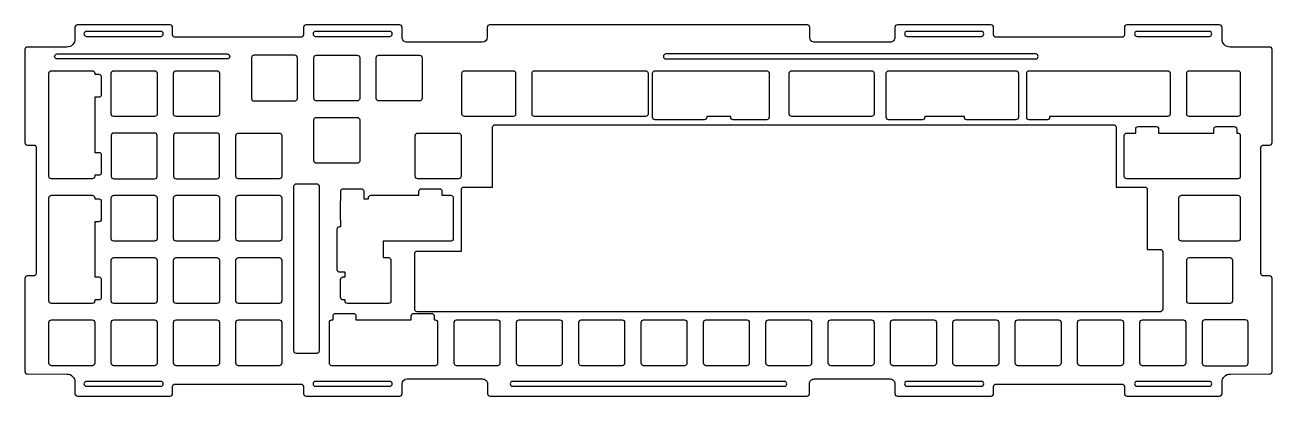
# Model space of a CAD drawing. Header units: millimetres. Extents: x -376 to 5, y -7 to 107.
import ezdxf

# ---------------------------------------------------------------- set-up
doc = ezdxf.new("R2010")
doc.units = ezdxf.units.MM
doc.layers.get('0').update_dxf_attribs({"linetype": 'CONTINUOUS'})

msp = doc.modelspace()

# ---------------------------------------------------------------- linework, layer by layer
for points in [[(-110.45, -3.01), (-110.45, -6.01, 0.414214), (-109.7, -6.76), (-81.06, -6.76, 0.414214), (-80.31, -6.01), (-80.31, -3.85, -0.414214), (-79.56, -3.1), (-41.06, -3.1, -0.414214), (-40.31, -3.85), (-40.31, -6.01, 0.414214), (-39.56, -6.76), (-11.24, -6.76, 0.414214), (-10.49, -6.01), (-10.49, -2.51, -0.414213), (-7.99, -0.01), (4.05, 0.03, 0.414213), (4.8, 0.78), (4.8, 29.22, 0.414214), (4.05, 29.97), (2.15, 29.97, -0.414214), (1.4, 30.72), (1.4, 69.26, -0.414214), (2.15, 70.01), (4.05, 70.01, 0.414214), (4.8, 70.76), (4.8, 99.21, 0.414214), (4.05, 99.96), (-7.99, 99.96, -0.414214), (-10.49, 102.46), (-10.49, 105.99, 0.414214), (-11.24, 106.74), (-39.56, 106.74, 0.414214), (-40.31, 105.99), (-40.31, 103.71, -0.414213), (-41.06, 102.96), (-79.56, 102.96, -0.414214), (-80.31, 103.71), (-80.31, 105.99, 0.414214), (-81.06, 106.74), (-109.7, 106.74, 0.414214), (-110.45, 105.99), (-110.45, 102.96, -0.414214), (-111.95, 101.46), (-134.95, 101.46, -0.414214), (-136.45, 102.96), (-136.45, 105.99, 0.414214), (-137.2, 106.74), (-234.28, 106.74, 0.414214), (-235.03, 105.99), (-235.03, 102.96, -0.414213), (-236.53, 101.46), (-259.52, 101.46, -0.414214), (-261.02, 102.96), (-261.02, 105.99, 0.414214), (-261.77, 106.74), (-290.41, 106.74, 0.414214), (-291.16, 105.99), (-291.16, 103.71, -0.414213), (-291.91, 102.96), (-330.41, 102.96, -0.414214), (-331.16, 103.71), (-331.16, 105.99, 0.414214), (-331.91, 106.74), (-360.23, 106.74, 0.414214), (-360.98, 105.99), (-360.98, 102.46, -0.414213), (-363.48, 99.96), (-375.53, 99.96, 0.414213), (-376.28, 99.21), (-376.28, 70.76, 0.414214), (-375.53, 70.01), (-373.52, 70.01, -0.414214), (-372.87, 69.36), (-372.87, 30.72, -0.414213), (-373.62, 29.97), (-375.53, 29.97, 0.414214), (-376.28, 29.22), (-376.28, 0.78, 0.414214), (-375.53, 0.03), (-363.48, -0.01, -0.414213), (-360.98, -2.51), (-360.98, -6.01, 0.414213), (-360.23, -6.76), (-331.91, -6.76, 0.414214), (-331.16, -6.01), (-331.16, -3.85, -0.414214), (-330.41, -3.1), (-291.91, -3.1, -0.414214), (-291.16, -3.85), (-291.16, -6.01, 0.414214), (-290.41, -6.76), (-261.77, -6.76, 0.414214), (-261.02, -6.01), (-261.02, -3.01, -0.414213), (-259.52, -1.51), (-236.43, -1.51, -0.414214), (-234.93, -3.01), (-234.93, -6.01, 0.414214), (-234.18, -6.76), (-137.3, -6.76, 0.414214), (-136.55, -6.01), (-136.55, -3.01, -0.414214), (-135.05, -1.51), (-111.95, -1.51, -0.414214)], [(-357.49, 104.74, 1), (-357.49, 103.24), (-334.78, 103.24, 1), (-334.78, 104.74)], [(-287.49, 104.74, 1), (-287.49, 103.24), (-264.78, 103.24, 1), (-264.78, 104.74)], [(-106.74, 104.74, 1), (-106.74, 103.24), (-84.03, 103.24, 1), (-84.03, 104.74)], [(-36.45, 104.74, 1), (-36.45, 103.24), (-14.36, 103.24, 1), (-14.36, 104.74)], [(-366.45, 97.86), (-314.45, 97.86, -1), (-314.45, 96.36), (-366.45, 96.36, -1)], [(-293.79, 83.49, 0.414214), (-293.04, 84.24), (-293.04, 96.74, 0.414214), (-293.79, 97.49), (-306.29, 97.49, 0.414214), (-307.04, 96.74), (-307.04, 84.24, 0.414214), (-306.29, 83.49)], [(-274.74, 83.49), (-287.24, 83.49, -0.414214), (-287.99, 84.24), (-287.99, 96.74, -0.414214), (-287.24, 97.49), (-274.74, 97.49, -0.414214), (-273.99, 96.74), (-273.99, 84.24, -0.414214)], [(-255.69, 83.49), (-268.19, 83.49, -0.414214), (-268.94, 84.24), (-268.94, 96.74, -0.414214), (-268.19, 97.49), (-255.69, 97.49, -0.414214), (-254.94, 96.74), (-254.94, 84.24, -0.414214)], [(-67.45, 96.36, 1), (-67.45, 97.86), (-180.45, 97.86, 1), (-180.45, 96.36)], [(-368.95, 60.43), (-368.95, 91.98, -0.414214), (-368.2, 92.73), (-355.7, 92.73, -0.414214), (-354.95, 91.98), (-354.95, 91.64), (-353.7, 91.64, -0.414214), (-352.95, 90.89), (-352.95, 85.39, -0.414214), (-353.7, 84.64), (-354.95, 84.64), (-354.95, 67.76), (-353.7, 67.76, -0.414214), (-352.95, 67.01), (-352.95, 61.51, -0.414214), (-353.7, 60.76), (-354.95, 60.76), (-354.95, 60.43, -0.414214), (-355.7, 59.68), (-368.2, 59.68, -0.414214)], [(-336.65, 78.73), (-349.15, 78.73, -0.414214), (-349.9, 79.48), (-349.9, 91.98, -0.414214), (-349.15, 92.73), (-336.65, 92.73, -0.414214), (-335.9, 91.98), (-335.9, 79.48, -0.414214)], [(-317.6, 78.73), (-330.1, 78.73, -0.414214), (-330.85, 79.48), (-330.85, 91.98, -0.414214), (-330.1, 92.73), (-317.6, 92.73, -0.414214), (-316.85, 91.98), (-316.85, 79.48, -0.414214)], [(-227.11, 78.73), (-241.99, 78.73, -0.414214), (-242.74, 79.48), (-242.74, 91.98, -0.414214), (-241.99, 92.73), (-227.11, 92.73, -0.414214), (-226.36, 91.98), (-226.36, 79.48, -0.414214)], [(-186.63, 78.73), (-220.56, 78.73, -0.414214), (-221.31, 79.48), (-221.31, 91.98, -0.414214), (-220.56, 92.73), (-186.63, 92.73, -0.414214), (-185.88, 91.98), (-185.88, 79.48, -0.414214)], [(-149.62, 77.73), (-159.88, 77.73, -0.414214), (-160.63, 78.48), (-160.63, 78.73), (-167.95, 78.73), (-167.95, 78.48, -0.414214), (-168.7, 77.73), (-183.72, 77.73, -0.414214), (-184.47, 78.48), (-184.47, 91.98, -0.414214), (-183.72, 92.73), (-149.62, 92.73, -0.414214), (-148.87, 91.98), (-148.87, 78.48, -0.414214)], [(-117.58, 78.73), (-141.98, 78.73, -0.414214), (-142.73, 79.48), (-142.73, 91.98, -0.414214), (-141.98, 92.73), (-117.58, 92.73, -0.414214), (-116.83, 91.98), (-116.83, 79.48, -0.414214)], [(-73.45, 77.73), (-88.44, 77.73, -0.414214), (-89.19, 78.48), (-89.19, 78.73), (-101.31, 78.73), (-101.31, 78.48, -0.414214), (-102.06, 77.73), (-112.32, 77.73, -0.414214), (-113.07, 78.48), (-113.07, 91.98, -0.414214), (-112.32, 92.73), (-73.45, 92.73, -0.414214), (-72.7, 91.98), (-72.7, 78.48, -0.414214)], [(-27.09, 78.73), (-63.18, 78.73), (-63.18, 78.48, -0.414214), (-63.92, 77.73), (-69.42, 77.73, -0.414214), (-70.18, 78.48), (-70.18, 91.98, -0.414214), (-69.42, 92.73), (-27.09, 92.73, -0.414214), (-26.34, 91.98), (-26.34, 79.48, -0.414214)], [(-21.29, 79.48), (-21.29, 91.98, -0.414214), (-20.54, 92.73), (-5.66, 92.73, -0.414214), (-4.91, 91.98), (-4.91, 79.48, -0.414214), (-5.66, 78.73), (-20.54, 78.73, -0.414214)], [(-287.99, 65.19), (-287.99, 77.69, -0.414214), (-287.24, 78.44), (-274.74, 78.44, -0.414214), (-273.99, 77.69), (-273.99, 65.19, -0.414214), (-274.74, 64.44), (-287.24, 64.44, -0.414214)], [(-336.65, 59.68, 0.414214), (-335.9, 60.43), (-335.9, 72.93, 0.414214), (-336.65, 73.68), (-349.15, 73.68, 0.414214), (-349.9, 72.93), (-349.9, 60.43, 0.414214), (-349.15, 59.68)], [(-317.6, 59.68, 0.414214), (-316.85, 60.43), (-316.85, 72.93, 0.414214), (-317.6, 73.68), (-330.1, 73.68, 0.414214), (-330.85, 72.93), (-330.85, 60.43, 0.414214), (-330.1, 59.68)], [(-298.55, 59.68), (-311.05, 59.68, -0.414214), (-311.8, 60.43), (-311.8, 72.93, -0.414214), (-311.05, 73.68), (-298.55, 73.68, -0.414214), (-297.8, 72.93), (-297.8, 60.43, -0.414214)], [(-28.58, 37.35), (-28.58, 19.8, -0.414214), (-29.33, 19.05), (-256.43, 19.05, -0.414214), (-257.18, 19.8), (-257.18, 36.85, -0.414214), (-256.43, 37.6), (-242.89, 37.6), (-242.89, 56.4, -0.414214), (-242.14, 57.15), (-233.36, 57.15), (-233.36, 75.45, -0.414214), (-232.61, 76.2), (-43.61, 76.2, -0.414214), (-42.86, 75.45), (-42.86, 57.15), (-34.09, 57.15, -0.414214), (-33.34, 56.4), (-33.34, 38.1), (-29.33, 38.1, -0.414214)], [(-257.03, 60.43), (-257.03, 72.93, -0.414214), (-256.28, 73.68), (-243.78, 73.68, -0.414214), (-243.03, 72.93), (-243.03, 60.43, -0.414214), (-243.78, 59.68), (-256.28, 59.68, -0.414214)], [(-5.66, 59.68), (-39.59, 59.68, -0.414214), (-40.34, 60.43), (-40.34, 72.93, -0.414214), (-39.59, 73.68), (-36.87, 73.68), (-36.87, 74.93, -0.414214), (-36.12, 75.68), (-30.62, 75.68, -0.414214), (-29.87, 74.93), (-29.87, 73.68), (-12.99, 73.68), (-12.99, 74.93, -0.414214), (-12.24, 75.68), (-6.74, 75.68, -0.414214), (-5.99, 74.93), (-5.99, 73.68), (-5.66, 73.68, -0.414214), (-4.91, 72.93), (-4.91, 60.43, -0.414214)], [(-287.13, 6.27), (-293.32, 6.27, -0.414214), (-294.07, 7.02), (-294.07, 57.42, -0.414214), (-293.32, 58.17), (-287.13, 58.17, -0.414214), (-286.38, 57.42), (-286.38, 7.02, -0.414214)], [(-354.95, 29.66), (-353.7, 29.66, -0.414214), (-352.95, 28.91), (-352.95, 23.41, -0.414214), (-353.7, 22.66), (-354.95, 22.66), (-354.95, 22.33, -0.414214), (-355.7, 21.58), (-368.2, 21.58, -0.414214), (-368.95, 22.33), (-368.95, 53.88, -0.414214), (-368.2, 54.63), (-355.7, 54.63, -0.414214), (-354.95, 53.88), (-354.95, 53.54), (-353.7, 53.54, -0.414214), (-352.95, 52.79), (-352.95, 47.29, -0.414214), (-353.7, 46.54), (-354.95, 46.54)], [(-336.65, 40.63), (-349.15, 40.63, -0.414214), (-349.9, 41.38), (-349.9, 53.88, -0.414214), (-349.15, 54.63), (-336.65, 54.63, -0.414214), (-335.9, 53.88), (-335.9, 41.38, -0.414214)], [(-317.6, 40.63), (-330.1, 40.63, -0.414214), (-330.85, 41.38), (-330.85, 53.88, -0.414214), (-330.1, 54.63), (-317.6, 54.63, -0.414214), (-316.85, 53.88), (-316.85, 41.38, -0.414214)], [(-298.55, 40.63), (-311.05, 40.63, -0.414214), (-311.8, 41.38), (-311.8, 53.88, -0.414214), (-311.05, 54.63), (-298.55, 54.63, -0.414214), (-297.8, 53.88), (-297.8, 41.38, -0.414214)], [(-279.84, 23.41), (-279.84, 28.91, -0.414214), (-279.09, 29.66), (-278.46, 29.66), (-278.46, 31.1), (-280.09, 31.1, -0.414214), (-280.84, 31.85), (-280.84, 44.35, -0.414214), (-280.09, 45.1), (-279.76, 45.1), (-279.76, 46.94, -0.122215), (-279.84, 47.29), (-279.84, 52.79, -0.122215), (-279.76, 53.14), (-279.76, 55.88, -0.414214), (-279.01, 56.63), (-273.51, 56.63, -0.414214), (-272.76, 55.88), (-272.76, 53.54), (-271.32, 53.54), (-271.32, 53.88, -0.414214), (-270.57, 54.63), (-255.88, 54.63), (-255.88, 55.88, -0.414214), (-255.13, 56.63), (-249.63, 56.63, -0.414214), (-248.88, 55.88), (-248.88, 54.63), (-246.16, 54.63, -0.414214), (-245.41, 53.88), (-245.41, 41.38, -0.414214), (-246.16, 40.63), (-266.84, 40.63), (-266.84, 35.58), (-265.21, 35.58, -0.414214), (-264.46, 34.83), (-264.46, 22.33, -0.414214), (-265.21, 21.58), (-277.71, 21.58, -0.414214), (-278.46, 22.33), (-278.46, 22.66), (-279.09, 22.66, -0.414214)], [(-23.67, 41.38), (-23.67, 53.88, -0.414214), (-22.92, 54.63), (-5.66, 54.63, -0.414214), (-4.91, 53.88), (-4.91, 41.38, -0.414214), (-5.66, 40.63), (-22.92, 40.63, -0.414214)], [(-336.65, 21.58), (-349.15, 21.58, -0.414214), (-349.9, 22.33), (-349.9, 34.83, -0.414214), (-349.15, 35.58), (-336.65, 35.58, -0.414214), (-335.9, 34.83), (-335.9, 22.33, -0.414214)], [(-317.6, 21.58), (-330.1, 21.58, -0.414214), (-330.85, 22.33), (-330.85, 34.83, -0.414214), (-330.1, 35.58), (-317.6, 35.58, -0.414214), (-316.85, 34.83), (-316.85, 22.33, -0.414214)], [(-298.55, 21.58), (-311.05, 21.58, -0.414214), (-311.8, 22.33), (-311.8, 34.83, -0.414214), (-311.05, 35.58), (-298.55, 35.58, -0.414214), (-297.8, 34.83), (-297.8, 22.33, -0.414214)], [(-8.04, 21.58), (-20.54, 21.58, -0.414214), (-21.29, 22.33), (-21.29, 34.83, -0.414214), (-20.54, 35.58), (-8.04, 35.58, -0.414214), (-7.29, 34.83), (-7.29, 22.33, -0.414214)], [(-355.7, 2.53), (-368.2, 2.53, -0.414214), (-368.95, 3.28), (-368.95, 15.78, -0.414214), (-368.2, 16.53), (-355.7, 16.53, -0.414214), (-354.95, 15.78), (-354.95, 3.28, -0.414214)], [(-336.65, 2.53), (-349.15, 2.53, -0.414214), (-349.9, 3.28), (-349.9, 15.78, -0.414214), (-349.15, 16.53), (-336.65, 16.53, -0.414214), (-335.9, 15.78), (-335.9, 3.28, -0.414214)], [(-317.6, 2.53), (-330.1, 2.53, -0.414214), (-330.85, 3.28), (-330.85, 15.78, -0.414214), (-330.1, 16.53), (-317.6, 16.53, -0.414214), (-316.85, 15.78), (-316.85, 3.28, -0.414214)], [(-298.55, 2.53), (-311.05, 2.53, -0.414214), (-311.8, 3.28), (-311.8, 15.78, -0.414214), (-311.05, 16.53), (-298.55, 16.53, -0.414214), (-297.8, 15.78), (-297.8, 3.28, -0.414214)], [(-251.26, 17.78), (-251.26, 16.53), (-250.93, 16.53, -0.414214), (-250.18, 15.78), (-250.18, 3.28, -0.414214), (-250.93, 2.53), (-282.48, 2.53, -0.414214), (-283.23, 3.28), (-283.23, 15.78, -0.414214), (-282.48, 16.53), (-282.14, 16.53), (-282.14, 17.78, -0.414214), (-281.39, 18.53), (-275.89, 18.53, -0.414214), (-275.14, 17.78), (-275.14, 16.53), (-258.26, 16.53), (-258.26, 17.78, -0.414214), (-257.51, 18.53), (-252.01, 18.53, -0.414214)], [(-231.88, 2.53), (-244.38, 2.53, -0.414214), (-245.12, 3.28), (-245.12, 15.78, -0.414214), (-244.38, 16.53), (-231.88, 16.53, -0.414214), (-231.12, 15.78), (-231.12, 3.28, -0.414214)], [(-212.82, 2.53), (-225.32, 2.53, -0.414214), (-226.07, 3.28), (-226.07, 15.78, -0.414214), (-225.32, 16.53), (-212.82, 16.53, -0.414214), (-212.07, 15.78), (-212.07, 3.28, -0.414214)], [(-193.78, 2.53), (-206.28, 2.53, -0.414214), (-207.03, 3.28), (-207.03, 15.78, -0.414214), (-206.28, 16.53), (-193.78, 16.53, -0.414214), (-193.03, 15.78), (-193.03, 3.28, -0.414214)], [(-187.97, 3.28), (-187.97, 15.78, -0.414214), (-187.22, 16.53), (-174.72, 16.53, -0.414214), (-173.98, 15.78), (-173.98, 3.28, -0.414214), (-174.72, 2.53), (-187.22, 2.53, -0.414214)], [(-155.68, 2.53), (-168.18, 2.53, -0.414214), (-168.93, 3.28), (-168.93, 15.78, -0.414214), (-168.18, 16.53), (-155.68, 16.53, -0.414214), (-154.93, 15.78), (-154.93, 3.28, -0.414214)], [(-136.62, 2.53), (-149.12, 2.53, -0.414214), (-149.88, 3.28), (-149.88, 15.78, -0.414214), (-149.12, 16.53), (-136.62, 16.53, -0.414214), (-135.88, 15.78), (-135.88, 3.28, -0.414214)], [(-117.58, 2.53), (-130.07, 2.53, -0.414214), (-130.82, 3.28), (-130.82, 15.78, -0.414214), (-130.07, 16.53), (-117.58, 16.53, -0.414214), (-116.83, 15.78), (-116.83, 3.28, -0.414214)], [(-98.53, 2.53), (-111.03, 2.53, -0.414214), (-111.78, 3.28), (-111.78, 15.78, -0.414214), (-111.03, 16.53), (-98.53, 16.53, -0.414214), (-97.78, 15.78), (-97.78, 3.28, -0.414214)], [(-79.47, 2.53), (-91.97, 2.53, -0.414214), (-92.72, 3.28), (-92.72, 15.78, -0.414214), (-91.97, 16.53), (-79.47, 16.53, -0.414214), (-78.72, 15.78), (-78.72, 3.28, -0.414214)], [(-60.43, 2.53), (-72.93, 2.53, -0.414214), (-73.68, 3.28), (-73.68, 15.78, -0.414214), (-72.93, 16.53), (-60.43, 16.53, -0.414214), (-59.68, 15.78), (-59.68, 3.28, -0.414214)], [(-54.62, 3.28), (-54.62, 15.78, -0.414214), (-53.88, 16.53), (-41.38, 16.53, -0.414214), (-40.62, 15.78), (-40.62, 3.28, -0.414214), (-41.38, 2.53), (-53.88, 2.53, -0.414214)], [(-22.32, 2.53), (-34.83, 2.53, -0.414214), (-35.58, 3.28), (-35.58, 15.78, -0.414214), (-34.83, 16.53), (-22.32, 16.53, -0.414214), (-21.57, 15.78), (-21.57, 3.28, -0.414214)], [(-3.28, 2.53, 0.414214), (-2.52, 3.28), (-2.52, 15.78, 0.414214), (-3.28, 16.53), (-15.78, 16.53, 0.414214), (-16.53, 15.78), (-16.53, 3.28, 0.414214), (-15.78, 2.53)], [(-357.49, -2.26, 1), (-357.49, -3.76), (-334.78, -3.76, 1), (-334.78, -2.26)], [(-264.78, -3.76, 1), (-264.78, -2.26), (-287.49, -2.26, 1), (-287.49, -3.76)], [(-227.26, -2.26, 1), (-227.26, -3.76), (-144.21, -3.76, 1), (-144.21, -2.26)], [(-84.03, -3.76, 1), (-84.03, -2.26), (-106.74, -2.26, 1), (-106.74, -3.76)], [(-14.36, -3.76, 1), (-14.36, -2.26), (-36.45, -2.26, 1), (-36.45, -3.76)]]:
    msp.add_lwpolyline(points, format="xyb", close=True)

doc.saveas('drawing.dxf')
